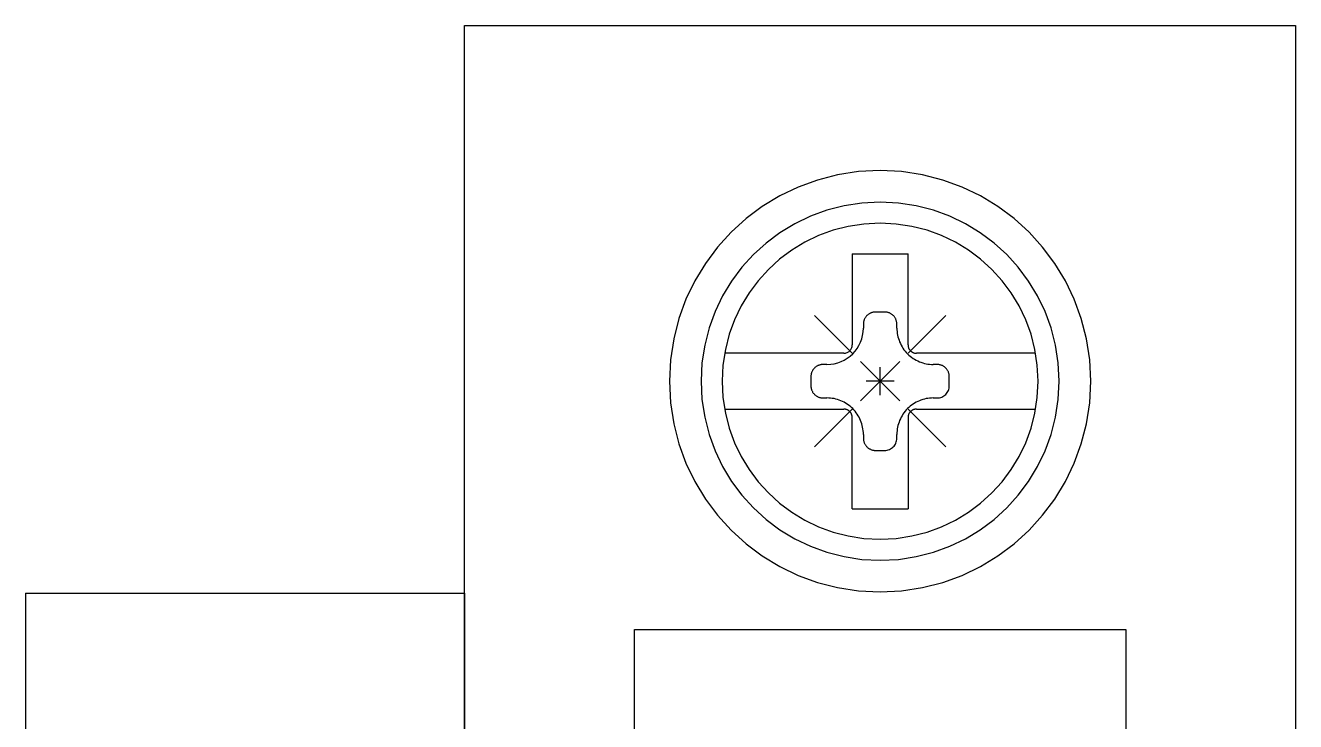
# Model space of a CAD drawing. Header units: millimetres. Extents: x 173893 to 258446, y -176540 to -123824.
# Drawn here: x 192773.52 to 192800.99, y -161941.81 to -161926.75 of the extents above; entities that cross this region are included whole.
import ezdxf

# ---------------------------------------------------------------- set-up
doc = ezdxf.new("R2010")
doc.units = ezdxf.units.MM
doc.header["$LTSCALE"] = 3
doc.layers.add('1', color=3, linetype='Continuous')

msp = doc.modelspace()

# ---------------------------------------------------------------- linework, layer by layer
for p, q in [((192783.023, -162006.235), (192783.023, -161926.754)), ((192783.023, -161926.754), (192800.995, -161926.754)), ((192800.995, -161926.754), (192800.995, -162006.235)), ((192791.543, -161929.916), (192791.09, -161929.985)), ((192792.009, -161929.892), (192791.543, -161929.916)), ((192792.474, -161929.916), (192792.009, -161929.892)), ((192792.009, -161929.892), (192792.009, -161929.892)), ((192792.927, -161929.985), (192792.474, -161929.916)), ((192790.654, -161930.097), (192790.235, -161930.25)), ((192791.09, -161929.985), (192790.654, -161930.097)), ((192793.363, -161930.097), (192792.927, -161929.985)), ((192793.782, -161930.25), (192793.363, -161930.097)), ((192789.837, -161930.442), (192789.461, -161930.67)), ((192790.235, -161930.25), (192789.837, -161930.442)), ((192794.18, -161930.442), (192793.782, -161930.25)), ((192794.556, -161930.67), (192794.18, -161930.442)), ((192789.461, -161930.67), (192789.11, -161930.933)), ((192790.857, -161930.75), (192790.501, -161930.88)), ((192791.228, -161930.654), (192790.857, -161930.75)), ((192791.613, -161930.596), (192791.228, -161930.654)), ((192792.009, -161930.576), (192791.613, -161930.596)), ((192792.404, -161930.596), (192792.009, -161930.576)), ((192792.009, -161930.576), (192792.009, -161930.576)), ((192792.789, -161930.654), (192792.404, -161930.596)), ((192793.16, -161930.75), (192792.789, -161930.654)), ((192793.516, -161930.88), (192793.16, -161930.75)), ((192794.907, -161930.933), (192794.556, -161930.67)), ((192789.11, -161930.933), (192788.787, -161931.227)), ((192790.501, -161930.88), (192790.162, -161931.043)), ((192792.009, -161931.031), (192791.659, -161931.049)), ((192792.358, -161931.049), (192792.009, -161931.031)), ((192792.009, -161931.031), (192792.009, -161931.031)), ((192793.854, -161931.043), (192793.516, -161930.88)), ((192795.23, -161931.227), (192794.907, -161930.933)), ((192788.787, -161931.227), (192788.493, -161931.55)), ((192789.843, -161931.237), (192789.545, -161931.46)), ((192790.162, -161931.043), (192789.843, -161931.237)), ((192790.678, -161931.3), (192790.38, -161931.444)), ((192790.992, -161931.185), (192790.678, -161931.3)), ((192791.32, -161931.101), (192790.992, -161931.185)), ((192791.659, -161931.049), (192791.32, -161931.101)), ((192792.697, -161931.101), (192792.358, -161931.049)), ((192793.025, -161931.185), (192792.697, -161931.101)), ((192793.339, -161931.3), (192793.025, -161931.185)), ((192793.637, -161931.444), (192793.339, -161931.3)), ((192794.174, -161931.237), (192793.854, -161931.043)), ((192794.472, -161931.46), (192794.174, -161931.237)), ((192795.524, -161931.55), (192795.23, -161931.227)), ((192788.493, -161931.55), (192788.23, -161931.901)), ((192789.545, -161931.46), (192789.27, -161931.71)), ((192790.38, -161931.444), (192790.098, -161931.615)), ((192793.919, -161931.615), (192793.637, -161931.444)), ((192794.747, -161931.71), (192794.472, -161931.46)), ((192795.787, -161931.901), (192795.524, -161931.55)), ((192789.27, -161931.71), (192789.02, -161931.985)), ((192789.835, -161931.812), (192789.592, -161932.032)), ((192790.098, -161931.615), (192789.835, -161931.812)), ((192791.405, -161931.691), (192791.405, -161933.663)), ((192791.405, -161931.691), (192792.612, -161931.691)), ((192792.612, -161933.663), (192792.612, -161931.691)), ((192794.182, -161931.812), (192793.919, -161931.615)), ((192794.425, -161932.032), (192794.182, -161931.812)), ((192794.997, -161931.985), (192794.747, -161931.71)), ((192788.23, -161931.901), (192788.002, -161932.277)), ((192789.02, -161931.985), (192788.797, -161932.283)), ((192789.592, -161932.032), (192789.372, -161932.275)), ((192794.645, -161932.275), (192794.425, -161932.032)), ((192795.22, -161932.283), (192794.997, -161931.985)), ((192796.015, -161932.277), (192795.787, -161931.901)), ((192788.002, -161932.277), (192787.81, -161932.675)), ((192788.797, -161932.283), (192788.603, -161932.602)), ((192789.372, -161932.275), (192789.175, -161932.538)), ((192794.842, -161932.538), (192794.645, -161932.275)), ((192795.414, -161932.602), (192795.22, -161932.283)), ((192796.207, -161932.675), (192796.015, -161932.277)), ((192787.81, -161932.675), (192787.657, -161933.093)), ((192788.603, -161932.602), (192788.44, -161932.941)), ((192789.175, -161932.538), (192789.004, -161932.82)), ((192795.013, -161932.82), (192794.842, -161932.538)), ((192795.577, -161932.941), (192795.414, -161932.602)), ((192796.36, -161933.094), (192796.207, -161932.675)), ((192788.44, -161932.941), (192788.31, -161933.297)), ((192789.004, -161932.82), (192788.86, -161933.118)), ((192791.833, -161932.963), (192791.821, -161932.967)), ((192791.845, -161932.96), (192791.833, -161932.963)), ((192791.858, -161932.957), (192791.845, -161932.96)), ((192791.87, -161932.955), (192791.858, -161932.957)), ((192791.883, -161932.953), (192791.87, -161932.955)), ((192791.896, -161932.952), (192791.883, -161932.953)), ((192791.909, -161932.952), (192791.896, -161932.952)), ((192792.108, -161932.952), (192791.909, -161932.952)), ((192791.909, -161932.952), (192791.909, -161932.952)), ((192792.121, -161932.952), (192792.108, -161932.952)), ((192792.134, -161932.953), (192792.121, -161932.952)), ((192792.147, -161932.955), (192792.134, -161932.953)), ((192792.16, -161932.957), (192792.147, -161932.955)), ((192792.172, -161932.96), (192792.16, -161932.957)), ((192792.184, -161932.963), (192792.172, -161932.96)), ((192792.197, -161932.967), (192792.184, -161932.963)), ((192795.157, -161933.118), (192795.013, -161932.82)), ((192795.707, -161933.297), (192795.577, -161932.941)), ((192787.657, -161933.093), (192787.545, -161933.53)), ((192788.86, -161933.118), (192788.745, -161933.432)), ((192790.586, -161933.026), (192791.405, -161933.845)), ((192791.648, -161933.189), (192791.647, -161933.201)), ((192791.647, -161933.201), (192791.647, -161933.215)), ((192791.647, -161933.215), (192791.647, -161933.299)), ((192791.649, -161933.176), (192791.648, -161933.189)), ((192791.652, -161933.163), (192791.649, -161933.176)), ((192791.654, -161933.15), (192791.652, -161933.163)), ((192791.658, -161933.138), (192791.654, -161933.15)), ((192791.662, -161933.126), (192791.658, -161933.138)), ((192791.667, -161933.114), (192791.662, -161933.126)), ((192791.672, -161933.102), (192791.667, -161933.114)), ((192791.677, -161933.091), (192791.672, -161933.102)), ((192791.684, -161933.08), (192791.677, -161933.091)), ((192791.691, -161933.069), (192791.684, -161933.08)), ((192791.698, -161933.058), (192791.691, -161933.069)), ((192791.706, -161933.048), (192791.698, -161933.058)), ((192791.714, -161933.038), (192791.706, -161933.048)), ((192791.724, -161933.029), (192791.714, -161933.038)), ((192791.733, -161933.02), (192791.724, -161933.029)), ((192791.724, -161933.029), (192791.724, -161933.029)), ((192791.743, -161933.011), (192791.733, -161933.02)), ((192791.753, -161933.003), (192791.743, -161933.011)), ((192791.763, -161932.996), (192791.753, -161933.003)), ((192791.774, -161932.989), (192791.763, -161932.996)), ((192791.785, -161932.983), (192791.774, -161932.989)), ((192791.797, -161932.977), (192791.785, -161932.983)), ((192791.809, -161932.972), (192791.797, -161932.977)), ((192791.821, -161932.967), (192791.809, -161932.972)), ((192792.209, -161932.972), (192792.197, -161932.967)), ((192792.22, -161932.977), (192792.209, -161932.972)), ((192792.232, -161932.983), (192792.22, -161932.977)), ((192792.243, -161932.989), (192792.232, -161932.983)), ((192792.254, -161932.996), (192792.243, -161932.989)), ((192792.264, -161933.003), (192792.254, -161932.996)), ((192792.275, -161933.011), (192792.264, -161933.003)), ((192792.284, -161933.02), (192792.275, -161933.011)), ((192792.294, -161933.029), (192792.284, -161933.02)), ((192792.303, -161933.038), (192792.294, -161933.029)), ((192792.294, -161933.029), (192792.294, -161933.029)), ((192792.311, -161933.048), (192792.303, -161933.038)), ((192792.319, -161933.058), (192792.311, -161933.048)), ((192792.327, -161933.069), (192792.319, -161933.058)), ((192792.333, -161933.08), (192792.327, -161933.069)), ((192792.34, -161933.091), (192792.333, -161933.08)), ((192792.345, -161933.102), (192792.34, -161933.091)), ((192792.351, -161933.114), (192792.345, -161933.102)), ((192792.355, -161933.126), (192792.351, -161933.114)), ((192792.359, -161933.138), (192792.355, -161933.126)), ((192792.363, -161933.15), (192792.359, -161933.138)), ((192792.366, -161933.163), (192792.363, -161933.15)), ((192792.368, -161933.176), (192792.366, -161933.163)), ((192792.369, -161933.189), (192792.368, -161933.176)), ((192792.37, -161933.201), (192792.369, -161933.189)), ((192792.371, -161933.215), (192792.37, -161933.201)), ((192792.371, -161933.299), (192792.371, -161933.215)), ((192792.371, -161933.215), (192792.371, -161933.215)), ((192792.612, -161933.845), (192793.431, -161933.026)), ((192795.272, -161933.432), (192795.157, -161933.118)), ((192796.472, -161933.53), (192796.36, -161933.094)), ((192788.31, -161933.297), (192788.214, -161933.668)), ((192788.745, -161933.432), (192788.661, -161933.76)), ((192791.611, -161933.533), (192791.631, -161933.458)), ((192791.631, -161933.458), (192791.642, -161933.379)), ((192791.642, -161933.379), (192791.647, -161933.299)), ((192792.371, -161933.299), (192792.371, -161933.299)), ((192792.371, -161933.299), (192792.372, -161933.338)), ((192792.372, -161933.338), (192792.374, -161933.377)), ((192792.374, -161933.377), (192792.379, -161933.415)), ((192792.379, -161933.415), (192792.386, -161933.453)), ((192792.386, -161933.453), (192792.394, -161933.491)), ((192792.394, -161933.491), (192792.405, -161933.528)), ((192795.356, -161933.76), (192795.272, -161933.432)), ((192795.803, -161933.668), (192795.707, -161933.297)), ((192787.545, -161933.53), (192787.476, -161933.983)), ((192788.214, -161933.668), (192788.156, -161934.053)), ((192788.661, -161933.76), (192788.609, -161934.099)), ((192791.352, -161933.792), (192791.363, -161933.778)), ((192791.363, -161933.778), (192791.374, -161933.764)), ((192791.374, -161933.764), (192791.383, -161933.749)), ((192791.383, -161933.749), (192791.391, -161933.734)), ((192791.391, -161933.734), (192791.397, -161933.717)), ((192791.397, -161933.717), (192791.402, -161933.699)), ((192791.402, -161933.699), (192791.404, -161933.681)), ((192791.404, -161933.681), (192791.405, -161933.663)), ((192791.467, -161933.8), (192791.512, -161933.739)), ((192791.512, -161933.739), (192791.551, -161933.674)), ((192791.551, -161933.674), (192791.585, -161933.606)), ((192791.585, -161933.606), (192791.611, -161933.533)), ((192792.405, -161933.528), (192792.417, -161933.564)), ((192792.417, -161933.564), (192792.431, -161933.6)), ((192792.431, -161933.6), (192792.446, -161933.635)), ((192792.446, -161933.635), (192792.463, -161933.67)), ((192792.463, -161933.67), (192792.482, -161933.703)), ((192792.482, -161933.703), (192792.503, -161933.736)), ((192792.503, -161933.736), (192792.525, -161933.767)), ((192792.525, -161933.767), (192792.549, -161933.798)), ((192792.612, -161933.663), (192792.612, -161933.663)), ((192792.612, -161933.663), (192792.612, -161933.672)), ((192792.612, -161933.672), (192792.613, -161933.681)), ((192792.613, -161933.681), (192792.614, -161933.689)), ((192792.614, -161933.689), (192792.615, -161933.698)), ((192792.615, -161933.698), (192792.617, -161933.707)), ((192792.617, -161933.707), (192792.62, -161933.716)), ((192792.62, -161933.716), (192792.622, -161933.724)), ((192792.622, -161933.724), (192792.626, -161933.732)), ((192792.626, -161933.732), (192792.629, -161933.74)), ((192792.629, -161933.74), (192792.633, -161933.748)), ((192792.633, -161933.748), (192792.638, -161933.756)), ((192792.638, -161933.756), (192792.642, -161933.764)), ((192792.642, -161933.764), (192792.648, -161933.771)), ((192792.648, -161933.771), (192792.653, -161933.778)), ((192792.653, -161933.778), (192792.659, -161933.785)), ((192792.659, -161933.785), (192792.665, -161933.792)), ((192795.408, -161934.099), (192795.356, -161933.76)), ((192795.861, -161934.053), (192795.803, -161933.668)), ((192796.541, -161933.983), (192796.472, -161933.53)), ((192787.476, -161933.983), (192787.452, -161934.449)), ((192788.156, -161934.053), (192788.136, -161934.449)), ((192791.223, -161933.845), (192788.645, -161933.845)), ((192791.018, -161934.07), (192791.093, -161934.051)), ((192791.093, -161934.051), (192791.166, -161934.024)), ((192791.166, -161934.024), (192791.234, -161933.991)), ((192791.223, -161933.845), (192791.242, -161933.844)), ((192791.223, -161933.845), (192791.223, -161933.845)), ((192791.234, -161933.991), (192791.299, -161933.952)), ((192791.242, -161933.844), (192791.26, -161933.841)), ((192791.26, -161933.841), (192791.277, -161933.837)), ((192791.277, -161933.837), (192791.294, -161933.831)), ((192791.294, -161933.831), (192791.31, -161933.823)), ((192791.299, -161933.952), (192791.36, -161933.906)), ((192791.31, -161933.823), (192791.325, -161933.814)), ((192791.325, -161933.814), (192791.339, -161933.803)), ((192791.339, -161933.803), (192791.352, -161933.792)), ((192791.36, -161933.906), (192791.416, -161933.856)), ((192791.416, -161933.856), (192791.467, -161933.8)), ((192791.582, -161934.022), (192792.435, -161934.875)), ((192791.582, -161934.875), (192792.435, -161934.022)), ((192792.549, -161933.798), (192792.574, -161933.827)), ((192792.574, -161933.827), (192792.601, -161933.856)), ((192792.601, -161933.856), (192792.601, -161933.856)), ((192792.601, -161933.856), (192792.63, -161933.883)), ((192792.63, -161933.883), (192792.659, -161933.908)), ((192792.659, -161933.908), (192792.689, -161933.932)), ((192792.665, -161933.792), (192792.665, -161933.792)), ((192792.665, -161933.792), (192792.672, -161933.798)), ((192792.672, -161933.798), (192792.679, -161933.804)), ((192792.679, -161933.804), (192792.686, -161933.809)), ((192792.686, -161933.809), (192792.693, -161933.814)), ((192792.689, -161933.932), (192792.721, -161933.954)), ((192792.693, -161933.814), (192792.7, -161933.819)), ((192792.7, -161933.819), (192792.708, -161933.823)), ((192792.708, -161933.823), (192792.716, -161933.827)), ((192792.716, -161933.827), (192792.724, -161933.831)), ((192792.721, -161933.954), (192792.754, -161933.975)), ((192792.724, -161933.831), (192792.733, -161933.834)), ((192792.733, -161933.834), (192792.741, -161933.837)), ((192792.741, -161933.837), (192792.75, -161933.839)), ((192792.75, -161933.839), (192792.758, -161933.841)), ((192792.754, -161933.975), (192792.787, -161933.994)), ((192792.758, -161933.841), (192792.767, -161933.843)), ((192792.767, -161933.843), (192792.776, -161933.844)), ((192792.776, -161933.844), (192792.785, -161933.845)), ((192792.785, -161933.845), (192792.794, -161933.845)), ((192792.787, -161933.994), (192792.821, -161934.011)), ((192795.372, -161933.845), (192792.794, -161933.845)), ((192792.821, -161934.011), (192792.857, -161934.026)), ((192792.857, -161934.026), (192792.892, -161934.04)), ((192792.892, -161934.04), (192792.929, -161934.052)), ((192792.929, -161934.052), (192792.966, -161934.062)), ((192792.966, -161934.062), (192793.004, -161934.071)), ((192795.881, -161934.449), (192795.861, -161934.053)), ((192796.565, -161934.449), (192796.541, -161933.983)), ((192788.609, -161934.099), (192788.591, -161934.449)), ((192790.513, -161934.323), (192790.512, -161934.336)), ((192790.512, -161934.336), (192790.512, -161934.349)), ((192790.515, -161934.31), (192790.513, -161934.323)), ((192790.517, -161934.297), (192790.515, -161934.31)), ((192790.52, -161934.285), (192790.517, -161934.297)), ((192790.523, -161934.272), (192790.52, -161934.285)), ((192790.527, -161934.26), (192790.523, -161934.272)), ((192790.532, -161934.248), (192790.527, -161934.26)), ((192790.537, -161934.237), (192790.532, -161934.248)), ((192790.543, -161934.225), (192790.537, -161934.237)), ((192790.549, -161934.214), (192790.543, -161934.225)), ((192790.556, -161934.203), (192790.549, -161934.214)), ((192790.563, -161934.193), (192790.556, -161934.203)), ((192790.572, -161934.182), (192790.563, -161934.193)), ((192790.58, -161934.173), (192790.572, -161934.182)), ((192790.589, -161934.163), (192790.58, -161934.173)), ((192790.598, -161934.154), (192790.589, -161934.163)), ((192790.589, -161934.163), (192790.589, -161934.163)), ((192790.608, -161934.146), (192790.598, -161934.154)), ((192790.618, -161934.138), (192790.608, -161934.146)), ((192790.629, -161934.13), (192790.618, -161934.138)), ((192790.64, -161934.123), (192790.629, -161934.13)), ((192790.651, -161934.117), (192790.64, -161934.123)), ((192790.662, -161934.111), (192790.651, -161934.117)), ((192790.674, -161934.106), (192790.662, -161934.111)), ((192790.686, -161934.102), (192790.674, -161934.106)), ((192790.698, -161934.098), (192790.686, -161934.102)), ((192790.71, -161934.094), (192790.698, -161934.098)), ((192790.723, -161934.091), (192790.71, -161934.094)), ((192790.736, -161934.089), (192790.723, -161934.091)), ((192790.749, -161934.088), (192790.736, -161934.089)), ((192790.761, -161934.087), (192790.749, -161934.088)), ((192790.775, -161934.086), (192790.761, -161934.087)), ((192790.859, -161934.086), (192790.775, -161934.086)), ((192790.775, -161934.086), (192790.775, -161934.086)), ((192790.859, -161934.086), (192790.94, -161934.082)), ((192790.859, -161934.086), (192790.859, -161934.086)), ((192790.94, -161934.082), (192791.018, -161934.07)), ((192792.009, -161934.75), (192792.009, -161934.147)), ((192793.004, -161934.071), (192793.042, -161934.078)), ((192793.042, -161934.078), (192793.08, -161934.083)), ((192793.08, -161934.083), (192793.119, -161934.085)), ((192793.119, -161934.085), (192793.158, -161934.086)), ((192793.243, -161934.086), (192793.158, -161934.086)), ((192793.256, -161934.087), (192793.243, -161934.086)), ((192793.269, -161934.088), (192793.256, -161934.087)), ((192793.281, -161934.089), (192793.269, -161934.088)), ((192793.294, -161934.091), (192793.281, -161934.089)), ((192793.307, -161934.094), (192793.294, -161934.091)), ((192793.319, -161934.098), (192793.307, -161934.094)), ((192793.331, -161934.102), (192793.319, -161934.098)), ((192793.343, -161934.106), (192793.331, -161934.102)), ((192793.355, -161934.111), (192793.343, -161934.106)), ((192793.366, -161934.117), (192793.355, -161934.111)), ((192793.377, -161934.123), (192793.366, -161934.117)), ((192793.388, -161934.13), (192793.377, -161934.123)), ((192793.399, -161934.138), (192793.388, -161934.13)), ((192793.409, -161934.146), (192793.399, -161934.138)), ((192793.419, -161934.154), (192793.409, -161934.146)), ((192793.428, -161934.163), (192793.419, -161934.154)), ((192793.437, -161934.173), (192793.428, -161934.163)), ((192793.428, -161934.163), (192793.428, -161934.163)), ((192793.446, -161934.182), (192793.437, -161934.173)), ((192793.454, -161934.193), (192793.446, -161934.182)), ((192793.461, -161934.203), (192793.454, -161934.193)), ((192793.468, -161934.214), (192793.461, -161934.203)), ((192793.474, -161934.225), (192793.468, -161934.214)), ((192793.48, -161934.237), (192793.474, -161934.225)), ((192793.485, -161934.248), (192793.48, -161934.237)), ((192793.49, -161934.26), (192793.485, -161934.248)), ((192793.494, -161934.272), (192793.49, -161934.26)), ((192793.497, -161934.285), (192793.494, -161934.272)), ((192793.5, -161934.297), (192793.497, -161934.285)), ((192793.502, -161934.31), (192793.5, -161934.297)), ((192793.504, -161934.323), (192793.502, -161934.31)), ((192793.505, -161934.336), (192793.504, -161934.323)), ((192793.505, -161934.349), (192793.505, -161934.336)), ((192795.426, -161934.449), (192795.408, -161934.099)), ((192787.452, -161934.449), (192787.452, -161934.449)), ((192787.452, -161934.449), (192787.476, -161934.914)), ((192788.136, -161934.449), (192788.136, -161934.449)), ((192788.136, -161934.449), (192788.156, -161934.844)), ((192788.591, -161934.449), (192788.591, -161934.449)), ((192788.591, -161934.449), (192788.609, -161934.798)), ((192790.512, -161934.349), (192790.512, -161934.548)), ((192790.512, -161934.548), (192790.512, -161934.548)), ((192790.512, -161934.548), (192790.512, -161934.561)), ((192790.512, -161934.561), (192790.513, -161934.574)), ((192790.513, -161934.574), (192790.515, -161934.587)), ((192790.515, -161934.587), (192790.517, -161934.6)), ((192790.517, -161934.6), (192790.52, -161934.612)), ((192790.52, -161934.612), (192790.523, -161934.624)), ((192792.31, -161934.449), (192791.707, -161934.449)), ((192793.493, -161934.626), (192793.5, -161934.601)), ((192793.5, -161934.601), (192793.504, -161934.575)), ((192793.504, -161934.575), (192793.505, -161934.548)), ((192793.505, -161934.548), (192793.505, -161934.349)), ((192793.505, -161934.349), (192793.505, -161934.349)), ((192795.408, -161934.798), (192795.426, -161934.449)), ((192795.426, -161934.449), (192795.426, -161934.449)), ((192795.861, -161934.844), (192795.881, -161934.449)), ((192795.881, -161934.449), (192795.881, -161934.449)), ((192796.541, -161934.914), (192796.565, -161934.449)), ((192796.565, -161934.449), (192796.565, -161934.449)), ((192788.156, -161934.844), (192788.214, -161935.229)), ((192788.609, -161934.798), (192788.661, -161935.137)), ((192790.523, -161934.624), (192790.527, -161934.637)), ((192790.527, -161934.637), (192790.532, -161934.649)), ((192790.532, -161934.649), (192790.537, -161934.66)), ((192790.537, -161934.66), (192790.543, -161934.672)), ((192790.543, -161934.672), (192790.549, -161934.683)), ((192790.549, -161934.683), (192790.556, -161934.694)), ((192790.556, -161934.694), (192790.563, -161934.704)), ((192790.563, -161934.704), (192790.572, -161934.715)), ((192790.572, -161934.715), (192790.58, -161934.724)), ((192790.58, -161934.724), (192790.589, -161934.734)), ((192790.589, -161934.734), (192790.589, -161934.734)), ((192790.589, -161934.734), (192790.598, -161934.743)), ((192790.598, -161934.743), (192790.608, -161934.751)), ((192790.608, -161934.751), (192790.618, -161934.759)), ((192790.618, -161934.759), (192790.629, -161934.767)), ((192790.629, -161934.767), (192790.64, -161934.773)), ((192790.64, -161934.773), (192790.651, -161934.78)), ((192790.651, -161934.78), (192790.662, -161934.785)), ((192790.662, -161934.785), (192790.674, -161934.791)), ((192790.674, -161934.791), (192790.686, -161934.795)), ((192790.686, -161934.795), (192790.698, -161934.799)), ((192790.698, -161934.799), (192790.71, -161934.803)), ((192790.71, -161934.803), (192790.723, -161934.806)), ((192790.723, -161934.806), (192790.736, -161934.808)), ((192790.736, -161934.808), (192790.749, -161934.809)), ((192790.749, -161934.809), (192790.761, -161934.81)), ((192790.761, -161934.81), (192790.775, -161934.811)), ((192790.775, -161934.811), (192790.859, -161934.811)), ((192790.898, -161934.812), (192790.859, -161934.811)), ((192790.937, -161934.814), (192790.898, -161934.812)), ((192790.975, -161934.819), (192790.937, -161934.814)), ((192791.014, -161934.826), (192790.975, -161934.819)), ((192791.051, -161934.834), (192791.014, -161934.826)), ((192791.088, -161934.845), (192791.051, -161934.834)), ((192791.125, -161934.857), (192791.088, -161934.845)), ((192791.161, -161934.871), (192791.125, -161934.857)), ((192791.196, -161934.886), (192791.161, -161934.871)), ((192791.23, -161934.903), (192791.196, -161934.886)), ((192792.821, -161934.886), (192792.787, -161934.903)), ((192792.857, -161934.871), (192792.821, -161934.886)), ((192792.892, -161934.857), (192792.857, -161934.871)), ((192792.929, -161934.845), (192792.892, -161934.857)), ((192792.966, -161934.834), (192792.929, -161934.845)), ((192793.004, -161934.826), (192792.966, -161934.834)), ((192793.042, -161934.819), (192793.004, -161934.826)), ((192793.08, -161934.814), (192793.042, -161934.819)), ((192793.119, -161934.812), (192793.08, -161934.814)), ((192793.158, -161934.811), (192793.119, -161934.812)), ((192793.158, -161934.811), (192793.243, -161934.811)), ((192793.158, -161934.811), (192793.158, -161934.811)), ((192793.243, -161934.811), (192793.269, -161934.809)), ((192793.243, -161934.811), (192793.243, -161934.811)), ((192793.269, -161934.809), (192793.296, -161934.805)), ((192793.296, -161934.805), (192793.321, -161934.799)), ((192793.321, -161934.799), (192793.345, -161934.79)), ((192793.345, -161934.79), (192793.368, -161934.779)), ((192793.368, -161934.779), (192793.389, -161934.766)), ((192793.389, -161934.766), (192793.41, -161934.751)), ((192793.41, -161934.751), (192793.428, -161934.734)), ((192793.428, -161934.734), (192793.445, -161934.715)), ((192793.445, -161934.715), (192793.46, -161934.695)), ((192793.46, -161934.695), (192793.473, -161934.673)), ((192793.473, -161934.673), (192793.485, -161934.65)), ((192793.485, -161934.65), (192793.493, -161934.626)), ((192795.356, -161935.137), (192795.408, -161934.798)), ((192795.803, -161935.229), (192795.861, -161934.844)), ((192787.476, -161934.914), (192787.545, -161935.367)), ((192788.645, -161935.052), (192791.223, -161935.052)), ((192788.661, -161935.137), (192788.745, -161935.465)), ((192790.586, -161935.871), (192791.405, -161935.052)), ((192791.232, -161935.052), (192791.223, -161935.052)), ((192791.263, -161934.922), (192791.23, -161934.903)), ((192791.241, -161935.053), (192791.232, -161935.052)), ((192791.25, -161935.054), (192791.241, -161935.053)), ((192791.259, -161935.056), (192791.25, -161935.054)), ((192791.267, -161935.058), (192791.259, -161935.056)), ((192791.296, -161934.943), (192791.263, -161934.922)), ((192791.276, -161935.06), (192791.267, -161935.058)), ((192791.284, -161935.063), (192791.276, -161935.06)), ((192791.293, -161935.066), (192791.284, -161935.063)), ((192791.301, -161935.069), (192791.293, -161935.066)), ((192791.328, -161934.965), (192791.296, -161934.943)), ((192791.309, -161935.074), (192791.301, -161935.069)), ((192791.316, -161935.078), (192791.309, -161935.074)), ((192791.324, -161935.083), (192791.316, -161935.078)), ((192791.331, -161935.088), (192791.324, -161935.083)), ((192791.358, -161934.989), (192791.328, -161934.965)), ((192791.338, -161935.093), (192791.331, -161935.088)), ((192791.345, -161935.099), (192791.338, -161935.093)), ((192791.352, -161935.106), (192791.345, -161935.099)), ((192791.358, -161935.112), (192791.352, -161935.106)), ((192791.352, -161935.106), (192791.352, -161935.106)), ((192791.388, -161935.014), (192791.358, -161934.989)), ((192791.364, -161935.119), (192791.358, -161935.112)), ((192791.369, -161935.126), (192791.364, -161935.119)), ((192791.375, -161935.133), (192791.369, -161935.126)), ((192791.379, -161935.141), (192791.375, -161935.133)), ((192791.384, -161935.148), (192791.379, -161935.141)), ((192791.388, -161935.156), (192791.384, -161935.148)), ((192791.416, -161935.041), (192791.388, -161935.014)), ((192791.391, -161935.165), (192791.388, -161935.156)), ((192791.443, -161935.07), (192791.416, -161935.041)), ((192791.416, -161935.041), (192791.416, -161935.041)), ((192791.468, -161935.099), (192791.443, -161935.07)), ((192791.492, -161935.13), (192791.468, -161935.099)), ((192791.514, -161935.161), (192791.492, -161935.13)), ((192791.535, -161935.194), (192791.514, -161935.161)), ((192792.503, -161935.161), (192792.482, -161935.194)), ((192792.525, -161935.13), (192792.503, -161935.161)), ((192792.549, -161935.099), (192792.525, -161935.13)), ((192792.574, -161935.07), (192792.549, -161935.099)), ((192792.601, -161935.041), (192792.574, -161935.07)), ((192792.63, -161935.014), (192792.601, -161935.041)), ((192792.601, -161935.041), (192792.601, -161935.041)), ((192792.612, -161935.052), (192793.431, -161935.871)), ((192792.629, -161935.156), (192792.626, -161935.165)), ((192792.633, -161935.148), (192792.629, -161935.156)), ((192792.659, -161934.989), (192792.63, -161935.014)), ((192792.638, -161935.141), (192792.633, -161935.148)), ((192792.642, -161935.133), (192792.638, -161935.141)), ((192792.648, -161935.126), (192792.642, -161935.133)), ((192792.653, -161935.119), (192792.648, -161935.126)), ((192792.659, -161935.112), (192792.653, -161935.119)), ((192792.689, -161934.965), (192792.659, -161934.989)), ((192792.665, -161935.106), (192792.659, -161935.112)), ((192792.672, -161935.099), (192792.665, -161935.106)), ((192792.665, -161935.106), (192792.665, -161935.106)), ((192792.679, -161935.093), (192792.672, -161935.099)), ((192792.686, -161935.088), (192792.679, -161935.093)), ((192792.693, -161935.083), (192792.686, -161935.088)), ((192792.721, -161934.943), (192792.689, -161934.965)), ((192792.7, -161935.078), (192792.693, -161935.083)), ((192792.708, -161935.074), (192792.7, -161935.078)), ((192792.716, -161935.069), (192792.708, -161935.074)), ((192792.724, -161935.066), (192792.716, -161935.069)), ((192792.754, -161934.922), (192792.721, -161934.943)), ((192792.733, -161935.063), (192792.724, -161935.066)), ((192792.741, -161935.06), (192792.733, -161935.063)), ((192792.75, -161935.058), (192792.741, -161935.06)), ((192792.758, -161935.056), (192792.75, -161935.058)), ((192792.787, -161934.903), (192792.754, -161934.922)), ((192792.767, -161935.054), (192792.758, -161935.056)), ((192792.776, -161935.053), (192792.767, -161935.054)), ((192792.785, -161935.052), (192792.776, -161935.053)), ((192792.794, -161935.052), (192792.785, -161935.052)), ((192792.794, -161935.052), (192792.794, -161935.052)), ((192792.794, -161935.052), (192795.372, -161935.052)), ((192795.272, -161935.465), (192795.356, -161935.137)), ((192796.472, -161935.367), (192796.541, -161934.914)), ((192787.545, -161935.367), (192787.657, -161935.803)), ((192788.214, -161935.229), (192788.31, -161935.6)), ((192791.395, -161935.173), (192791.391, -161935.165)), ((192791.397, -161935.181), (192791.395, -161935.173)), ((192791.4, -161935.19), (192791.397, -161935.181)), ((192791.402, -161935.199), (192791.4, -161935.19)), ((192791.403, -161935.207), (192791.402, -161935.199)), ((192791.404, -161935.216), (192791.403, -161935.207)), ((192791.405, -161935.225), (192791.404, -161935.216)), ((192791.405, -161935.234), (192791.405, -161935.225)), ((192791.405, -161935.234), (192791.405, -161935.234)), ((192791.405, -161937.206), (192791.405, -161935.234)), ((192791.554, -161935.227), (192791.535, -161935.194)), ((192791.571, -161935.262), (192791.554, -161935.227)), ((192791.587, -161935.297), (192791.571, -161935.262)), ((192791.6, -161935.332), (192791.587, -161935.297)), ((192791.612, -161935.369), (192791.6, -161935.332)), ((192791.623, -161935.406), (192791.612, -161935.369)), ((192791.631, -161935.444), (192791.623, -161935.406)), ((192792.394, -161935.406), (192792.386, -161935.444)), ((192792.405, -161935.369), (192792.394, -161935.406)), ((192792.417, -161935.332), (192792.405, -161935.369)), ((192792.431, -161935.297), (192792.417, -161935.332)), ((192792.446, -161935.262), (192792.431, -161935.297)), ((192792.463, -161935.227), (192792.446, -161935.262)), ((192792.482, -161935.194), (192792.463, -161935.227)), ((192792.613, -161935.216), (192792.612, -161935.225)), ((192792.612, -161935.225), (192792.612, -161935.234)), ((192792.612, -161935.234), (192792.612, -161937.206)), ((192792.614, -161935.207), (192792.613, -161935.216)), ((192792.615, -161935.199), (192792.614, -161935.207)), ((192792.617, -161935.19), (192792.615, -161935.199)), ((192792.62, -161935.181), (192792.617, -161935.19)), ((192792.622, -161935.173), (192792.62, -161935.181)), ((192792.626, -161935.165), (192792.622, -161935.173)), ((192795.707, -161935.6), (192795.803, -161935.229)), ((192796.36, -161935.803), (192796.472, -161935.367)), ((192788.31, -161935.6), (192788.44, -161935.956)), ((192788.745, -161935.465), (192788.86, -161935.779)), ((192791.638, -161935.482), (192791.631, -161935.444)), ((192791.643, -161935.52), (192791.638, -161935.482)), ((192791.646, -161935.559), (192791.643, -161935.52)), ((192791.647, -161935.598), (192791.646, -161935.559)), ((192791.647, -161935.598), (192791.647, -161935.683)), ((192791.647, -161935.598), (192791.647, -161935.598)), ((192791.647, -161935.683), (192791.647, -161935.683)), ((192791.647, -161935.683), (192791.647, -161935.696)), ((192791.647, -161935.696), (192791.648, -161935.709)), ((192791.648, -161935.709), (192791.649, -161935.721)), ((192792.365, -161935.736), (192792.369, -161935.709)), ((192792.369, -161935.709), (192792.371, -161935.683)), ((192792.372, -161935.559), (192792.371, -161935.598)), ((192792.371, -161935.683), (192792.371, -161935.598)), ((192792.374, -161935.52), (192792.372, -161935.559)), ((192792.379, -161935.482), (192792.374, -161935.52)), ((192792.386, -161935.444), (192792.379, -161935.482)), ((192795.157, -161935.779), (192795.272, -161935.465)), ((192795.577, -161935.956), (192795.707, -161935.6)), ((192787.657, -161935.803), (192787.81, -161936.222)), ((192788.44, -161935.956), (192788.603, -161936.294)), ((192788.86, -161935.779), (192789.004, -161936.077)), ((192791.649, -161935.721), (192791.652, -161935.734)), ((192791.652, -161935.734), (192791.654, -161935.747)), ((192791.654, -161935.747), (192791.658, -161935.759)), ((192791.658, -161935.759), (192791.662, -161935.771)), ((192791.662, -161935.771), (192791.667, -161935.783)), ((192791.667, -161935.783), (192791.672, -161935.795)), ((192791.672, -161935.795), (192791.677, -161935.806)), ((192791.677, -161935.806), (192791.684, -161935.817)), ((192791.684, -161935.817), (192791.691, -161935.828)), ((192791.691, -161935.828), (192791.698, -161935.839)), ((192791.698, -161935.839), (192791.706, -161935.849)), ((192791.706, -161935.849), (192791.714, -161935.859)), ((192791.714, -161935.859), (192791.724, -161935.868)), ((192791.724, -161935.868), (192791.724, -161935.868)), ((192791.724, -161935.868), (192791.733, -161935.877)), ((192791.733, -161935.877), (192791.743, -161935.886)), ((192791.743, -161935.886), (192791.753, -161935.894)), ((192791.753, -161935.894), (192791.763, -161935.901)), ((192791.763, -161935.901), (192791.774, -161935.908)), ((192791.774, -161935.908), (192791.785, -161935.914)), ((192791.785, -161935.914), (192791.797, -161935.92)), ((192791.797, -161935.92), (192791.809, -161935.925)), ((192791.809, -161935.925), (192791.821, -161935.93)), ((192791.821, -161935.93), (192791.833, -161935.934)), ((192791.833, -161935.934), (192791.845, -161935.937)), ((192791.845, -161935.937), (192791.858, -161935.94)), ((192791.858, -161935.94), (192791.87, -161935.942)), ((192791.87, -161935.942), (192791.883, -161935.944)), ((192791.883, -161935.944), (192791.896, -161935.945)), ((192791.896, -161935.945), (192791.909, -161935.945)), ((192791.909, -161935.945), (192792.108, -161935.945)), ((192792.108, -161935.945), (192792.135, -161935.944)), ((192792.108, -161935.945), (192792.108, -161935.945)), ((192792.135, -161935.944), (192792.161, -161935.94)), ((192792.161, -161935.94), (192792.186, -161935.933)), ((192792.186, -161935.933), (192792.21, -161935.925)), ((192792.21, -161935.925), (192792.233, -161935.913)), ((192792.233, -161935.913), (192792.255, -161935.9)), ((192792.255, -161935.9), (192792.275, -161935.885)), ((192792.275, -161935.885), (192792.294, -161935.868)), ((192792.294, -161935.868), (192792.311, -161935.85)), ((192792.311, -161935.85), (192792.326, -161935.829)), ((192792.326, -161935.829), (192792.339, -161935.808)), ((192792.339, -161935.808), (192792.35, -161935.785)), ((192792.35, -161935.785), (192792.359, -161935.761)), ((192792.359, -161935.761), (192792.365, -161935.736)), ((192795.013, -161936.077), (192795.157, -161935.779)), ((192795.414, -161936.294), (192795.577, -161935.956)), ((192796.207, -161936.222), (192796.36, -161935.803)), ((192787.81, -161936.222), (192788.002, -161936.62)), ((192789.004, -161936.077), (192789.175, -161936.359)), ((192794.842, -161936.359), (192795.013, -161936.077)), ((192796.015, -161936.62), (192796.207, -161936.222)), ((192788.603, -161936.294), (192788.797, -161936.614)), ((192789.175, -161936.359), (192789.372, -161936.622)), ((192794.645, -161936.622), (192794.842, -161936.359)), ((192795.22, -161936.614), (192795.414, -161936.294)), ((192788.002, -161936.62), (192788.23, -161936.996)), ((192788.797, -161936.614), (192789.02, -161936.912)), ((192789.372, -161936.622), (192789.592, -161936.865)), ((192794.425, -161936.865), (192794.645, -161936.622)), ((192794.997, -161936.912), (192795.22, -161936.614)), ((192795.787, -161936.996), (192796.015, -161936.62)), ((192788.23, -161936.996), (192788.493, -161937.347)), ((192789.02, -161936.912), (192789.27, -161937.187)), ((192789.592, -161936.865), (192789.835, -161937.085)), ((192789.835, -161937.085), (192790.098, -161937.282)), ((192793.919, -161937.282), (192794.182, -161937.085)), ((192794.182, -161937.085), (192794.425, -161936.865)), ((192794.747, -161937.187), (192794.997, -161936.912)), ((192795.524, -161937.347), (192795.787, -161936.996)), ((192788.493, -161937.347), (192788.787, -161937.67)), ((192789.27, -161937.187), (192789.545, -161937.437)), ((192790.098, -161937.282), (192790.38, -161937.453)), ((192791.405, -161937.206), (192792.612, -161937.206)), ((192793.637, -161937.453), (192793.919, -161937.282)), ((192794.472, -161937.437), (192794.747, -161937.187)), ((192795.23, -161937.67), (192795.524, -161937.347)), ((192789.545, -161937.437), (192789.843, -161937.66)), ((192790.38, -161937.453), (192790.678, -161937.597)), ((192790.678, -161937.597), (192790.992, -161937.712)), ((192793.025, -161937.712), (192793.339, -161937.597)), ((192793.339, -161937.597), (192793.637, -161937.453)), ((192794.174, -161937.66), (192794.472, -161937.437)), ((192788.787, -161937.67), (192789.11, -161937.964)), ((192789.843, -161937.66), (192790.162, -161937.854)), ((192790.162, -161937.854), (192790.501, -161938.017)), ((192790.992, -161937.712), (192791.32, -161937.796)), ((192791.32, -161937.796), (192791.659, -161937.848)), ((192791.659, -161937.848), (192792.009, -161937.866)), ((192792.009, -161937.866), (192792.358, -161937.848)), ((192792.009, -161937.866), (192792.009, -161937.866)), ((192792.358, -161937.848), (192792.697, -161937.796)), ((192792.697, -161937.796), (192793.025, -161937.712)), ((192793.516, -161938.017), (192793.854, -161937.854)), ((192793.854, -161937.854), (192794.174, -161937.66)), ((192794.907, -161937.964), (192795.23, -161937.67)), ((192789.11, -161937.964), (192789.461, -161938.227)), ((192790.501, -161938.017), (192790.857, -161938.147)), ((192790.857, -161938.147), (192791.228, -161938.243)), ((192792.789, -161938.243), (192793.16, -161938.147)), ((192793.16, -161938.147), (192793.516, -161938.017)), ((192794.556, -161938.227), (192794.907, -161937.964)), ((192789.461, -161938.227), (192789.837, -161938.455)), ((192789.837, -161938.455), (192790.235, -161938.647)), ((192791.228, -161938.243), (192791.613, -161938.301)), ((192791.613, -161938.301), (192792.009, -161938.321)), ((192792.009, -161938.321), (192792.404, -161938.301)), ((192792.009, -161938.321), (192792.009, -161938.321)), ((192792.404, -161938.301), (192792.789, -161938.243)), ((192793.782, -161938.647), (192794.18, -161938.455)), ((192794.18, -161938.455), (192794.556, -161938.227)), ((192790.235, -161938.647), (192790.654, -161938.8)), ((192793.363, -161938.8), (192793.782, -161938.647)), ((192790.654, -161938.8), (192791.09, -161938.912)), ((192791.09, -161938.912), (192791.543, -161938.981)), ((192791.543, -161938.981), (192792.009, -161939.005)), ((192792.009, -161939.005), (192792.474, -161938.981)), ((192792.009, -161939.005), (192792.009, -161939.005)), ((192792.474, -161938.981), (192792.927, -161938.912)), ((192792.927, -161938.912), (192793.363, -161938.8)), ((192786.693, -161943.055), (192786.693, -161939.815)), ((192786.693, -161939.815), (192797.324, -161939.815)), ((192797.324, -161939.815), (192797.324, -161943.055))]:
    msp.add_line(p, q)
at = {"layer": '1', "color": 7}
for p, q in [((192773.523, -161939.029), (192783.023, -161939.029)), ((192773.523, -161939.029), (192773.523, -161989.529)), ((192783.023, -161939.029), (192783.023, -161989.529))]:
    msp.add_line(p, q, dxfattribs=at)

doc.saveas('drawing.dxf')
